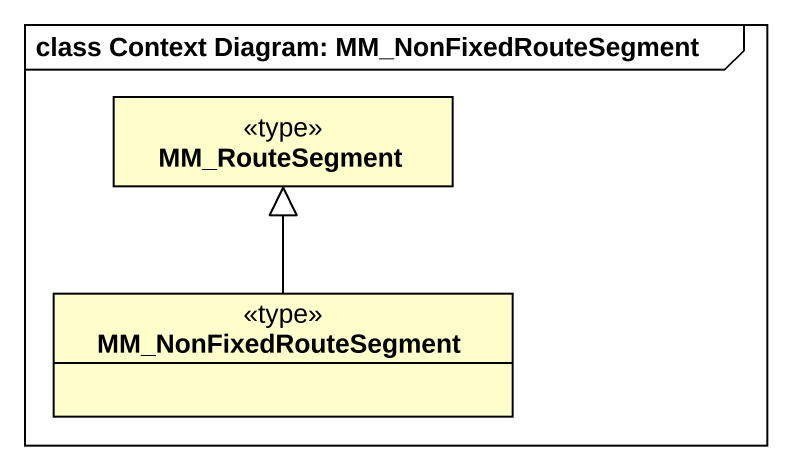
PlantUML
@startuml
mainframe class Context Diagram: MM_NonFixedRouteSegment
hide circle
hide empty members
class MM_RouteSegment <<type>>
class MM_NonFixedRouteSegment <<type>>
MM_NonFixedRouteSegment -up-|> MM_RouteSegment
@enduml
